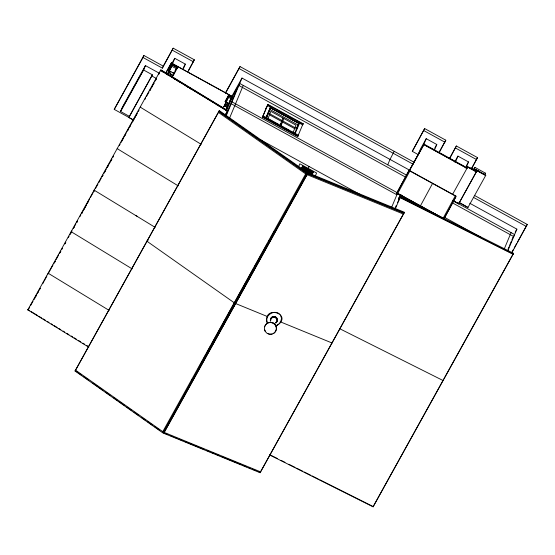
<?xml version="1.0" encoding="UTF-8"?>
<svg xmlns="http://www.w3.org/2000/svg" width="555" height="555" viewBox="0 0 555 555"><rect width="100%" height="100%" fill="white"/><g stroke="black" fill="none" stroke-linecap="round" stroke-linejoin="round"><path stroke-width="0.83" d="M281.468 318.827L280.587 321.935L279.408 323.6M276.175 326C294.865 314.512 262.258 303.738 267.281 323.052M27.889 309.621L27.75 309.961L160.721 70.034L227.633 110.813L227.481 111.173L160.582 70.367L160.721 70.034M133.63 120.046L114.247 109.391L143.87 55.472L163.253 66.128L162.4 68.154L143.017 57.498L143.87 55.472M43.401 282.634L43.963 281.281M133.36 119.991L128.885 117.535L129.384 116.349L120.574 111.506L122.412 107.108L145.431 65.594L159.486 73.322M120.574 111.506L143.585 69.992L145.431 65.594M94.308 189.824L94.163 190.171L155.185 227.383M93.629 192.03L94.197 190.677M122.121 140.804L122.967 138.778M128.885 117.535L152.396 74.835L143.585 69.992M160.797 70.971L161.2 70.013L227.682 110.556L227.279 111.52M162.4 68.154L173.202 48.181L194.347 59.801L188.055 71.644M171.328 63.041L232.566 96.702L171.328 63.041L165.459 73.628M169.754 71.304L168.262 70.485L171.675 64.227L177.628 67.495L177.447 67.918C175.442 68.806 171.849 66.815 171.502 64.651L171.675 64.227C171.932 66.489 170.593 70.055 168.262 70.485L171.502 64.651L177.447 67.918L176.393 68.286L175.13 70.561M167.659 74.093L169.462 69.777L168.442 70.069L169.247 70.291M172.501 63.714L174.763 58.303L185.335 64.116L183.074 69.521M168.769 72.455L171.981 65.24L171.717 65.587L171.502 64.651L171.766 65.747M172.286 76.632L173.188 74.481M173.396 75.001L176.601 67.779L176.552 68.244L177.628 67.495L174.214 73.759L173.923 72.989L174.214 73.759L174.388 73.336M75.071 371.011L219.072 111.201L306.943 173.146L404.096 212.905L260.094 472.714L162.941 432.962L75.071 371.011L219.315 110.611L307.22 172.473L403.679 211.948L404.338 212.315L403.95 213.245L306.797 173.486L218.927 111.541L219.315 110.611M228.813 96.466L228.514 95.453L225.136 101.627L226.086 101.516L228.604 96.972L228.514 95.453L232.15 97.451M225.746 92.831L240.024 66.572L414.62 162.546M224.643 105.408L223.894 106.754L226.294 101.003L225.275 101.294L226.086 101.509M225.607 103.681L228.514 97.181M225.968 110.063L231.13 97.735M226.634 110.424L231.858 97.93M232.004 97.791L228.369 95.793C228.258 97.957 232.58 100.032 232.413 96.646M225.816 115.572L237.804 86.913M226.142 115.912L241.987 78.047L409.756 170.267M229.354 118.61L243.25 85.394M267.406 105.492L270.493 107.184L270.25 107.615L299.325 123.598L299.568 123.168L302.648 124.861L303.217 123.716L302.981 124.264L267.739 104.895L267.947 104.389L262.702 116.73L297.945 136.107L297.709 136.537L262.466 117.167L267.378 105.415M265.97 117.875L270.285 107.566L299.36 123.543M270.493 107.184L265.935 117.931M268.266 113.171L270.687 107.892L266.414 118.09M266.608 117.563L268.467 113.109L296.661 128.6M269.563 114.385L270.833 111.354L295.94 125.159L294.677 128.184M267.642 119.401L269.543 114.857L294.656 128.656L292.756 133.2M281.954 120.38L282.946 118.014M280.088 125.27L281.662 121.517M282.835 120.865L283.827 118.499M280.969 125.756L282.544 121.996M164.051 432.623L307.047 174.645L164.051 432.623L162.768 431.63M296.051 129.225L298.881 123.39L294.49 133.804M296.46 128.67L298.014 124.958L269.82 109.46M299.568 123.168L295.045 133.859L295.253 133.477M297.709 136.537L302.621 124.785M298.666 166.625L299.846 163.808L316.586 173.007L315.115 176.532M301.566 168.484L302.683 166.098L313.256 171.904L312.298 174.187M301.407 169.136L302.683 166.098M302.01 168.727L302.607 167.284L312.298 172.612L311.397 174.769M308.219 168.408L309.031 166.465M312.139 174.291L313.256 171.904M387.744 164.821L390.005 159.41M394.21 151.328L390.075 159.285M260.094 472.714L404.338 212.315M332.41 342.053L332.022 342.983L280.226 321.782M418.331 154.665L412.296 151.349L424.651 128.559L445.797 140.186L439.192 152.59M431.089 212.253L396.672 193.334L409.097 170.323L456.238 196.234L443.986 218.823L455.704 197.06M391.781 206.966L397.658 192.932L232.018 101.884M398.518 190.871L399.371 188.825M412.296 151.349L424.651 128.559M399.281 199.411L398.4 198.926L399.739 196.283L513.507 253.316L513.104 254.266L400.238 197.684L399.357 197.198L399.739 196.283M395.299 207.799L396.256 205.517M395.306 208.902L399.447 199.009M400.398 196.727L401.182 194.867M418.192 154.47L420.454 149.066L426.212 138.681L436.785 144.494L434.516 149.906M423.507 145.153L426.212 138.681M423.86 144.584L467.033 168.311L423.86 144.584L409.007 171.377M449.765 158.404L456.37 145.993L477.515 157.62L471.32 169.282M455.662 161.526L457.93 156.121L468.503 161.928L466.235 167.339L423.944 144.092L407.918 173.007M465.86 168.047L466.769 166.347L476.461 171.675L458.631 203.886L453.414 201.021M458.631 203.886L476.461 171.675M474.9 167.36L474.331 168.713L484.904 174.527L485.472 173.174L474.9 167.36L473.665 169.587M476.023 170.135L485.715 175.463L476.023 170.135L475.198 171.627M459.027 202.547L467.969 207.466L459.068 202.311M269.494 454.885L373.085 506.819L443.494 379.592L443.098 380.543L339.5 328.609M504.162 249.188L511.093 232.621M508.005 249.23L508.97 246.933M509.608 245.4L511.21 241.578M511.849 240.044L512.695 238.019M507.686 251.124L516.878 229.146L469.773 203.255M511.71 252.983L527.25 224.456L474.338 195.367M227.897 105.457L227.418 106.463M227.161 107.136L226.731 108.065M466.256 167.194L466.616 166.444L478.431 170.968M228.258 104.513L228.695 103.556M226.128 109.599L226.357 109.044M227.966 105.193L227.918 105.401M226.475 108.607L226.711 108.128M227.536 106.276L227.411 106.539M443.237 218.413L396.846 192.911L409.097 170.323M397.727 193.397L409.978 170.808M420.419 205.87L432.553 183.455M443.105 218.344L455.357 195.749M191.988 379.904L192.814 378.392M198.197 368.562L199.023 367.049M199.855 365.537L202.339 361M203.165 359.487L205.648 354.95M206.474 353.438L210.616 345.869M211.448 344.357L253.302 268.766M217.872 335.102L259.726 259.449M260.559 257.929L263.056 253.371M263.889 251.852L264.721 250.333M265.547 248.813L268.044 244.255M268.877 242.736L271.374 238.171M272.207 236.652L273.039 235.133M114.247 109.391L143.017 57.498M121.066 110.32L144.085 68.806M129.384 116.349L152.396 74.835M28.846 308.733L29.686 307.22M30.525 305.708L33.043 301.171M33.883 299.651L34.722 298.139M35.562 296.627L36.401 295.114M37.24 293.602L38.08 292.09M38.919 290.57L40.175 288.302M42.693 283.765L43.533 282.245M44.372 280.733L46.842 276.092M47.661 274.607L53.009 264.971M53.828 263.486L55.264 261.086M56.104 259.58L58.608 255.05M59.447 253.538L60.703 251.276M64.886 243.728L65.726 242.216M68.237 237.686L69.077 236.18M69.909 234.668L72.004 230.894M73.26 228.632L74.093 227.12M74.932 225.607L75.771 224.102M76.604 222.59L77.443 221.077M79.955 216.554L80.794 215.042M81.627 213.529L84.138 209.006M84.332 208.472L86.795 204.025M87.621 202.54L89.674 198.836M90.493 197.351L92.962 192.904M93.767 191.642L94.6 190.129M95.439 188.617L97.951 184.087M98.79 182.574L99.629 181.069M100.462 179.556L101.301 178.051M102.141 176.539L102.973 175.026M103.813 173.521L106.324 168.991M107.164 167.478L109.668 162.955M110.507 161.443L111.763 159.174M119.297 145.59L120.137 144.078M120.969 142.573L126.256 132.846M127.081 131.362L135.198 116.904M136.037 115.398L136.87 113.886M144.834 99.525L145.674 98.013M146.513 96.501L149.031 91.957M149.871 90.444L150.71 88.932M151.55 87.419L152.389 85.907M153.229 84.395L154.068 82.875M154.907 81.363L156.163 79.094M158.681 74.55L159.521 73.038M163.253 66.128L173.202 48.181M34.431 298.826L35.27 297.313M35.575 296.828L36.838 294.559M37.789 292.776L38.628 291.257M39.467 289.745L40.307 288.232M54.446 262.799L55.278 261.287M59.995 252.712L60.835 251.207M61.674 249.695L62.507 248.189M64.907 243.929L65.747 242.417M70.457 233.842L71.297 232.337M73.808 227.807L74.647 226.294M76.625 222.791L77.464 221.285M81.647 213.737L82.48 212.225M83.854 209.693L86.365 205.163M87.197 203.65L88.037 202.145M99.338 181.756L100.177 180.243M102.155 176.74L102.994 175.234M104.361 172.695L105.2 171.19M107.177 167.686L108.544 165.147M109.384 163.642L111.895 159.112M112.734 157.599L113.567 156.087M124.868 135.711L125.707 134.199M127.685 130.696L128.524 129.19M129.357 127.678L130.196 126.165M132.707 121.642L134.074 119.103M134.914 117.591L137.425 113.067M138.257 111.555L139.097 110.043M149.892 90.645L151.258 88.106M151.564 87.621L154.082 83.077M155.456 80.537L156.295 79.025M160.908 70.7L161.151 70.27M165.584 73.329L171.453 62.743M171.883 63.492L174.763 58.303M167.853 72.344L171.218 66.281M167.894 74.016L169.573 70.984L174.201 73.531L172.522 76.555M183.282 67.821L185.335 64.116M188.485 70.374L194.347 59.801M225.33 93.073L240.024 66.572M223.894 106.754L226.412 102.21L228.722 103.487M231.914 96.216L241.987 78.047M229.888 101.19L239.725 83.458L406.732 175.255M230.048 101.239L232.691 96.404M224.935 115.509L227.682 110.556M225.177 115.301L227.633 110.813M265.602 108.537L265.845 108.107M262.466 117.167L262.702 116.73M297.411 127.06L297.647 126.63M162.67 431.866L305.666 173.888L306.95 174.881M163.316 432.345L306.214 174.603M396.846 192.911L443.265 218.358M396.672 193.334L436.355 215.083M409.528 170.357L423.985 144.286M398.4 198.926L399.357 197.198M397.602 202.429L400.238 197.684M434.725 148.206L436.785 144.494M439.22 152.042L445.797 140.186M449.383 158.598L456.37 145.993M454.642 162.053L457.93 156.121M466.443 165.64L468.503 161.928M452.589 194.361L467.157 168.019M471.348 168.741L477.515 157.62M484.647 174.652L485.472 173.174M467.969 207.466L485.805 175.248M515.2 232.177L516.878 229.146M512.515 238.345L514.617 234.557L452.797 200.577M512.14 251.713L513.396 249.438M514.235 247.925L516.754 243.381M517.593 241.869L527.25 224.456M443.917 378.836L513.507 253.316M373.085 506.819L513.215 254.01L399.447 196.976M228.376 104.132L228.618 103.709L228.133 104.631L228.445 104.125A2.012 1.977 22.7 0 0 227.377 103.861M254.148 267.26L262.21 252.907M263.056 251.394L263.902 249.882M264.756 248.376L267.295 243.839M268.571 241.578L269.418 240.065M270.264 238.553L272.81 234.023M273.664 232.51L274.51 230.998M190.011 384.726L190.858 383.221M193.39 378.711L194.236 377.206M200.563 365.925L203.095 361.416M203.942 359.911L206.474 355.401M207.32 353.896L208.16 352.39M209.006 350.892L209.852 349.386M210.692 347.881L217.026 336.601M228.604 96.972L228.369 95.793L225.136 101.627L226.294 101.003M278.874 324.037L275.974 325.799M176.393 68.286L177.447 67.918M226.593 105.068L225.288 105.436M169.053 72.934L170.323 72.58M225.892 104.16L227.161 103.806M225.725 105.075L226.87 104.756M225.066 106.574L226.343 106.192M225.212 106.664L226.267 106.373M168.262 70.485L169.462 69.777L169.088 70.332L168.442 70.069M170.031 73.531L172.057 74.647M169.872 73.815L171.988 74.974M403.471 214.105L306.318 174.346L218.448 112.401M235.597 303.523L267.475 316.565M260.572 471.854L163.42 432.095L75.549 370.15M163.087 432.623L167.86 434.579M170.253 435.557L173.438 436.861M175.026 437.506L177.42 438.485M179.008 439.137L182.99 440.767M184.586 441.419L204.49 449.571M206.883 450.542L210.067 451.846M211.656 452.498L214.05 453.477M215.638 454.129L219.62 455.759M221.216 456.411L241.127 464.556M242.715 465.208L246.698 466.838M248.293 467.49L250.68 468.469M252.275 469.121L256.257 470.751M257.846 471.403L260.233 472.381M225.275 101.287L225.927 101.558M302.829 166.979L312.479 172.286M302.725 167.235L312.375 172.536M302.614 167.485L312.264 172.792M302.51 167.742L312.16 173.042M302.406 167.992L307.38 170.385M302.302 168.248L311.945 173.555M302.191 168.505L311.841 173.805M302.087 168.755L307.061 171.148M301.982 169.011L311.626 174.312M301.871 169.261L311.522 174.568M302.482 169.858L310.078 173.986M172.744 72.809L174.201 73.531M271.034 455.357L277.229 458.458M281.094 460.4L284.965 462.336M288.836 464.278L295.024 467.379M296.571 468.156L302.766 471.264M304.313 472.034L310.502 475.142M312.056 475.919L318.244 479.02M319.791 479.798L372.419 506.181M423.798 130.591L444.943 142.212M455.516 148.025L476.662 159.646M466.686 166.562L476.377 171.89M239.177 68.598L413.017 164.155M473.484 197.4L526.404 226.482M408.986 170.503L455.384 196.005M453.4 200.75L458.721 203.678M238.872 85.484L405.76 177.218M452.311 202.804L513.763 236.59M172.348 50.207L193.494 61.827M267.947 104.389L303.19 123.758M270.66 107.947L298.854 123.439M280.747 123.689L281.628 124.174M263.098 115.801L298.34 135.177M266.712 118.284L268.204 119.103M268.641 119.311L272.38 121.295M273.837 122.169L278.319 124.563M282.023 126.595L283.508 127.414M284.993 128.233L289.446 130.675M290.931 131.493L294.636 133.533M275.627 123.259L277.118 124.077M292.776 132.687L294.268 133.505M262.779 116.564L298.021 135.933M444.604 217.387L480.783 237.276M397.123 192.252L397.789 192.613M443.605 217.803L444.264 218.164M231.234 103.743L396.874 194.791M151.904 76.014L156.378 78.477M259.789 139.395L359.786 194.368M302.204 166.958L312.777 172.771M303.675 170.385L311.23 174.534M140.769 107.025L140.2 107.129L201.222 144.342M117.757 148.539L117.188 148.643L178.204 185.863M94.308 189.831L94.739 190.06M148.053 240.71L147.387 240.343L146.999 241.272L234.217 302.759M71.713 231.581L71.144 231.685L132.166 268.897M48.701 273.095L48.132 273.199L109.148 310.411M259.823 471.424L260.482 471.785M279.311 313.804C273.518 309.107 263.535 316.523 267.482 323.253M226.412 102.21L227.814 103.064M169.573 70.984L170.982 71.838M160.624 70.284L227.515 111.083M162.386 71.602L163.864 72.504M166.084 73.85L168.297 75.203M174.208 78.81L175.685 79.712M177.898 81.058L179.376 81.96M186.029 86.018L188.242 87.371M189.72 88.273L191.198 89.168M217.047 104.937L218.524 105.838M135.989 215.555L137.46 216.464M28.319 309.856L29.797 310.758M31.274 311.66L37.185 315.261M38.663 316.163L41.618 317.966M43.089 318.868L45.309 320.214M47.522 321.567L49 322.469M51.22 323.822L52.697 324.724M54.175 325.625L57.13 327.422M58.601 328.324L60.821 329.677M63.034 331.03L64.512 331.932M66.732 333.284L68.945 334.63M71.165 335.983L72.643 336.885M74.113 337.787L76.333 339.14M78.546 340.493L80.766 341.838M82.979 343.191L84.457 344.093M86.677 345.446L88.148 346.348M27.792 309.87L88.765 347.173M307.373 170.378L312.056 173.299M307.054 171.141L311.737 174.062M75.209 370.678L81.592 375.173M83.715 376.672L88.675 380.168M92.928 383.165L97.181 386.162M98.596 387.161L102.848 390.158M105.686 392.156L109.939 395.153M113.477 397.651L117.022 400.148M119.152 401.647L124.112 405.143M126.942 407.141L131.195 410.138M134.032 412.136L138.278 415.14M141.823 417.637L145.368 420.135M147.491 421.633L152.452 425.13M154.581 426.629L159.542 430.125M170.891 74.432L171.606 75.112M280.344 314.858L281.531 318.195M270.812 320.256A3.018 2.969 22.7 0 1 275.259 317.62A3.018 2.969 22.7 0 1 275.391 322.767M270.451 321.158A3.517 3.462 22.7 0 1 272.533 316.967A3.517 3.462 22.7 0 1 276.959 318.709A3.517 3.462 22.7 0 1 275.648 323.197M270.59 320.818A3.517 3.462 22.7 0 1 274.33 316.433A3.517 3.462 22.7 0 1 277.042 321.567M271.319 318.424A3.018 2.969 22.7 0 1 273.109 317.016M274.663 316.995A3.018 2.969 22.7 0 1 276.848 319.07M269.432 322.531A5.03 4.946 22.7 0 1 275.134 324.772M264.61 326.77A6.036 5.932 22.7 0 1 274.003 323.468A6.036 5.932 22.7 0 1 273.601 333.347M272.165 333.957A6.036 5.932 22.7 0 1 267.586 333.423M265.332 331.273A6.036 5.932 22.7 0 1 264.693 329.85M265.255 331.453A6.036 5.932 22.7 0 0 275.675 331.321A6.036 5.932 22.7 0 0 270.236 322.469A6.036 5.932 22.7 0 0 265.255 331.453"/></g></svg>
